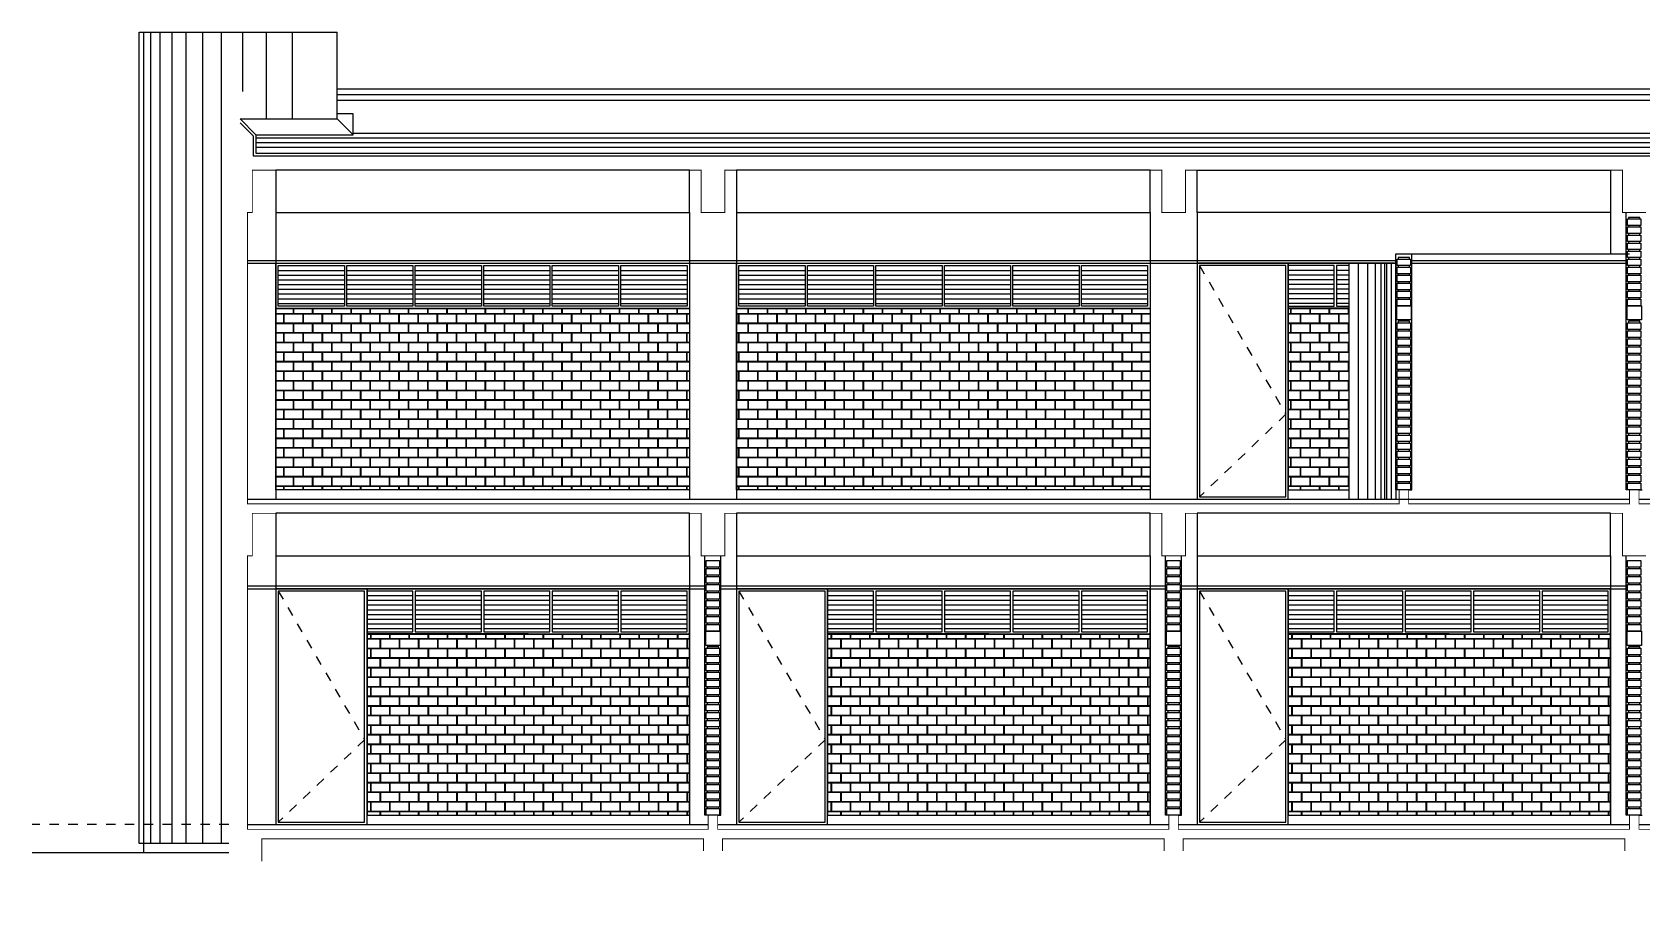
# Model space of a CAD drawing. Header units: millimetres. Extents: x 116 to 181, y 20 to 228.
# Drawn here: x 123.07 to 140.12, y 124.47 to 133.72 of the extents above; entities that cross this region are included whole.
import ezdxf

# ---------------------------------------------------------------- set-up
doc = ezdxf.new("R2010")
doc.units = ezdxf.units.MM
doc.header["$LTSCALE"] = 0.015
doc.header["$MEASUREMENT"] = 0
doc.linetypes.add('DASHED2', pattern=[9.525, 6.35, -3.175])
for name, color, linetype in [('CANCELERIA', 7, 'Continuous'), ('EJES', 7, 'Continuous'), ('ESTRUCTURA', 7, 'Continuous'), ('MURO_COMUN', 7, 'Continuous'), ('MURO_TABIQUE_EXT', 7, 'Continuous')]:
    doc.layers.add(name, color=color, linetype=linetype)
pattern_1 = [(0, (-84.26554, 13.79021), (0.1016, 0.1016), [0.1984375, -0.0047625]), (0, (-84.36714, 13.79497), (0.1016, 0.1016), [0.1984375, -0.0047625]), (90, (-84.26554, 13.79021), (-0.1016, 0.1016), [-0.1063625, 0.0968375]), (90, (-84.2703, 13.79021), (-0.1016, 0.1016), [-0.1063625, 0.0968375])]

msp = doc.modelspace()

# ---------------------------------------------------------------- hatches: boundary and pattern name
at = {"layer": 'MURO_TABIQUE_EXT', "linetype": 'Continuous'}
h = msp.add_hatch(dxfattribs=at)
h.set_pattern_fill('AR-B816C', color=30, scale=0.0005, style=0)
h.set_pattern_definition(pattern_1)
h.paths.add_polyline_path([(125.6527, 130.787), (125.6527, 128.867), (130.0327, 128.867), (130.0327, 130.787)])
h = msp.add_hatch(dxfattribs=at)
h.set_pattern_fill('AR-B816C', color=30, scale=0.0005, style=0)
h.set_pattern_definition([(0, (4.88, 13.79021), (0.1016, 0.1016), [0.1984375, -0.0047625]), (0, (4.7784, 13.79497), (0.1016, 0.1016), [0.1984375, -0.0047625]), (90, (4.88, 13.79021), (-0.1016, 0.1016), [-0.1063625, 0.0968375]), (90, (4.87524, 13.79021), (-0.1016, 0.1016), [-0.1063625, 0.0968375])])
h.paths.add_polyline_path([(130.5327, 130.787), (130.5327, 128.867), (134.9127, 128.867), (134.9127, 130.787)])
h = msp.add_hatch(dxfattribs=at)
h.set_pattern_fill('AR-B816C', color=30, scale=0.0005, style=0)
h.set_pattern_definition(pattern_1)
h.paths.add_polyline_path([(136.3777, 128.867), (137.0177, 128.867), (137.0177, 130.787), (136.3777, 130.787)])
h = msp.add_hatch(dxfattribs=at)
h.set_pattern_fill('AR-B816C', color=30, scale=0.0005, style=0)
h.set_pattern_definition([(180, (260.56534, 10.34021), (-0.1016, 0.1016), [0.1984375, -0.0047625]), (180, (260.66694, 10.34497), (-0.1016, 0.1016), [0.1984375, -0.0047625]), (90, (260.56534, 10.34021), (0.1016, 0.1016), [-0.1063625, 0.0968375]), (90, (260.5701, 10.34021), (0.1016, 0.1016), [-0.1063625, 0.0968375])])
h.paths.add_polyline_path([(126.6177, 127.337), (130.0327, 127.337), (130.0327, 125.417), (126.6177, 125.417)])
h = msp.add_hatch(dxfattribs=at)
h.set_pattern_fill('AR-B816C', color=30, scale=0.0005, style=0)
h.set_pattern_definition([(180, (265.44534, 10.34021), (-0.1016, 0.1016), [0.1984375, -0.0047625]), (180, (265.54694, 10.34497), (-0.1016, 0.1016), [0.1984375, -0.0047625]), (90, (265.44534, 10.34021), (0.1016, 0.1016), [-0.1063625, 0.0968375]), (90, (265.4501, 10.34021), (0.1016, 0.1016), [-0.1063625, 0.0968375])])
h.paths.add_polyline_path([(131.4977, 127.337), (134.9127, 127.337), (134.9127, 125.417), (131.4977, 125.417)])
h = msp.add_hatch(dxfattribs=at)
h.set_pattern_fill('AR-B816C', color=30, scale=0.0005, style=0)
h.set_pattern_definition([(180, (270.32534, 10.34021), (-0.1016, 0.1016), [0.1984375, -0.0047625]), (180, (270.42694, 10.34497), (-0.1016, 0.1016), [0.1984375, -0.0047625]), (90, (270.32534, 10.34021), (0.1016, 0.1016), [-0.1063625, 0.0968375]), (90, (270.3301, 10.34021), (0.1016, 0.1016), [-0.1063625, 0.0968375])])
h.paths.add_polyline_path([(136.3777, 127.337), (139.7927, 127.337), (139.7927, 125.417), (136.3777, 125.417)])

# ---------------------------------------------------------------- linework, layer by layer
at = {"color": 1, "linetype": 'Continuous'}
for p, q in [((124.2027, 125.117), (124.2027, 133.717)), ((124.2027, 133.717), (126.3027, 133.717)), ((124.2527, 125.117), (124.2527, 133.717)), ((124.3277, 125.117), (124.3277, 133.717)), ((124.4277, 125.117), (124.4277, 133.717)), ((124.5527, 125.117), (124.5527, 133.717)), ((124.7027, 125.117), (124.7027, 133.717)), ((124.8777, 125.117), (124.8777, 133.717)), ((125.0777, 125.117), (125.0777, 133.717)), ((125.3027, 133.087), (125.3027, 133.717)), ((125.5527, 132.797), (125.5527, 133.717)), ((125.8277, 132.797), (125.8277, 133.717)), ((126.3027, 132.797), (126.3027, 133.717)), ((126.3027, 133.117), (174.5227, 133.117)), ((126.3027, 133.057), (174.5227, 133.057)), ((126.3027, 132.997), (174.5227, 132.997)), ((126.4702, 132.8521), (126.3027, 132.8521)), ((126.4702, 132.6294), (126.4702, 132.8521)), ((125.2727, 132.797), (125.4402, 132.6294)), ((125.2727, 132.797), (125.6838, 132.797)), ((125.2727, 132.7545), (125.4102, 132.617)), ((125.3527, 132.797), (126.3027, 132.797)), ((126.3027, 132.797), (126.4702, 132.6294)), ((125.4102, 132.617), (125.4102, 132.405)), ((125.4402, 132.6294), (125.4402, 132.435)), ((125.4402, 132.6294), (126.4702, 132.6294)), ((125.4402, 132.597), (171.4527, 132.597)), ((125.4402, 132.597), (171.4527, 132.597)), ((125.4402, 132.547), (175.4027, 132.547)), ((125.4402, 132.497), (175.4027, 132.497)), ((126.4702, 132.647), (175.4027, 132.647)), ((125.4102, 132.405), (175.4327, 132.405)), ((125.4402, 132.435), (175.4027, 132.435)), ((137.5178, 131.367), (139.9927, 131.367)), ((125.3527, 131.297), (137.5178, 131.297)), ((125.3527, 131.267), (137.5178, 131.267)), ((137.6877, 131.297), (139.9578, 131.297)), ((137.6877, 131.267), (139.9578, 131.267)), ((125.3527, 128.767), (139.9927, 128.767)), ((140.0927, 128.767), (144.8727, 128.767)), ((125.3527, 127.847), (130.1978, 127.847)), ((125.3527, 127.817), (130.1978, 127.817)), ((125.3527, 127.817), (125.6527, 127.817)), ((130.3677, 127.847), (135.0778, 127.847)), ((130.3677, 127.817), (135.0778, 127.817)), ((135.2477, 127.847), (139.9578, 127.847)), ((135.2477, 127.817), (139.9578, 127.817)), ((125.1527, 125.117), (124.2027, 125.117)), ((124.2527, 125.017), (124.2527, 125.117))]:
    msp.add_line(p, q, dxfattribs=at)
at = {"color": 30, "linetype": 'Continuous'}
for p, q in [((137.1178, 131.267), (137.1178, 128.767)), ((137.2178, 131.267), (137.2178, 128.767)), ((137.2978, 131.267), (137.2978, 128.767)), ((137.3578, 131.267), (137.3578, 128.767)), ((137.3978, 131.267), (137.3978, 128.767)), ((137.4178, 131.267), (137.4178, 128.767))]:
    msp.add_line(p, q, dxfattribs=at)
at = {"color": 5, "linetype": 'Continuous'}
for p, q in [((137.4678, 131.267), (137.4678, 128.767)), ((137.5178, 131.267), (137.5178, 128.767))]:
    msp.add_line(p, q, dxfattribs=at)
at = {"color": 2, "linetype": 'Continuous'}
for p, q in [((137.5527, 128.867), (137.5178, 128.867)), ((137.6527, 128.867), (137.6877, 128.867)), ((139.9927, 128.867), (139.9578, 128.867)), ((140.0927, 128.867), (140.1277, 128.867)), ((130.2327, 125.417), (130.1978, 125.417)), ((130.3327, 125.417), (130.3677, 125.417)), ((135.1127, 125.417), (135.0778, 125.417)), ((135.2127, 125.417), (135.2477, 125.417)), ((139.9927, 125.417), (139.9578, 125.417)), ((140.0927, 125.417), (140.1277, 125.417))]:
    msp.add_line(p, q, dxfattribs=at)
at = {"color": 5, "linetype": 'Continuous'}
msp.add_lwpolyline([(137.5178, 131.267), (137.0177, 131.267), (137.0177, 128.767), (137.5527, 128.767)], dxfattribs=at)
at = {"color": 1, "linetype": 'Continuous'}
for points in [[(125.3527, 125.317), (130.2327, 125.317)], [(130.3327, 125.317), (135.1127, 125.317)], [(135.2127, 125.317), (139.9927, 125.317)], [(140.0927, 125.317), (143.0227, 125.317), (143.0227, 124.467), (144.9227, 124.467), (144.9227, 124.597), (146.8227, 124.597), (146.8227, 124.777), (148.7227, 124.777), (148.7227, 124.957), (150.6227, 124.957), (150.6227, 125.137), (152.5227, 125.137), (152.5227, 125.317), (154.6327, 125.317)]]:
    msp.add_lwpolyline(points, dxfattribs=at)
at = {"layer": 'CANCELERIA', "color": 9, "linetype": 'Continuous'}
for p, q in [((125.6777, 131.192), (126.3785, 131.192)), ((125.6777, 131.142), (126.3785, 131.142)), ((126.4035, 131.192), (127.1043, 131.192)), ((126.4035, 131.142), (127.1043, 131.142)), ((127.1293, 131.192), (127.8302, 131.192)), ((127.1293, 131.142), (127.8302, 131.142)), ((127.8552, 131.192), (128.556, 131.192)), ((127.8552, 131.142), (128.556, 131.142)), ((128.581, 131.192), (129.2818, 131.192)), ((128.581, 131.142), (129.2818, 131.142)), ((129.3068, 131.192), (130.0077, 131.192)), ((129.3068, 131.142), (130.0077, 131.142)), ((130.5577, 131.192), (131.2585, 131.192)), ((130.5577, 131.142), (131.2585, 131.142)), ((131.2835, 131.192), (131.9843, 131.192)), ((131.2835, 131.142), (131.9843, 131.142)), ((132.0093, 131.192), (132.7102, 131.192)), ((132.0093, 131.142), (132.7102, 131.142)), ((132.7352, 131.192), (133.436, 131.192)), ((132.7352, 131.142), (133.436, 131.142)), ((133.461, 131.192), (134.1618, 131.192)), ((133.461, 131.142), (134.1618, 131.142)), ((134.1868, 131.192), (134.8877, 131.192)), ((134.1868, 131.142), (134.8877, 131.142)), ((136.8643, 131.192), (136.3777, 131.192)), ((136.8643, 131.142), (136.3777, 131.142)), ((137.0177, 131.192), (136.8893, 131.192)), ((137.0177, 131.142), (136.8893, 131.142)), ((125.6777, 131.092), (126.3785, 131.092)), ((125.6777, 131.042), (126.3785, 131.042)), ((125.6777, 130.992), (126.3785, 130.992)), ((126.4035, 131.092), (127.1043, 131.092)), ((126.4035, 131.042), (127.1043, 131.042)), ((126.4035, 130.992), (127.1043, 130.992)), ((127.1293, 131.092), (127.8302, 131.092)), ((127.1293, 131.042), (127.8302, 131.042)), ((127.1293, 130.992), (127.8302, 130.992)), ((127.8552, 131.092), (128.556, 131.092)), ((127.8552, 131.042), (128.556, 131.042)), ((127.8552, 130.992), (128.556, 130.992)), ((128.581, 131.092), (129.2818, 131.092)), ((128.581, 131.042), (129.2818, 131.042)), ((128.581, 130.992), (129.2818, 130.992)), ((129.3068, 131.092), (130.0077, 131.092)), ((129.3068, 131.042), (130.0077, 131.042)), ((129.3068, 130.992), (130.0077, 130.992)), ((130.5577, 131.092), (131.2585, 131.092)), ((130.5577, 131.042), (131.2585, 131.042)), ((130.5577, 130.992), (131.2585, 130.992)), ((131.2835, 131.092), (131.9843, 131.092)), ((131.2835, 131.042), (131.9843, 131.042)), ((131.2835, 130.992), (131.9843, 130.992)), ((132.0093, 131.092), (132.7102, 131.092)), ((132.0093, 131.042), (132.7102, 131.042)), ((132.0093, 130.992), (132.7102, 130.992)), ((132.7352, 131.092), (133.436, 131.092)), ((132.7352, 131.042), (133.436, 131.042)), ((132.7352, 130.992), (133.436, 130.992)), ((133.461, 131.092), (134.1618, 131.092)), ((133.461, 131.042), (134.1618, 131.042)), ((133.461, 130.992), (134.1618, 130.992)), ((134.1868, 131.092), (134.8877, 131.092)), ((134.1868, 131.042), (134.8877, 131.042)), ((134.1868, 130.992), (134.8877, 130.992)), ((136.8643, 131.092), (136.3777, 131.092)), ((136.8643, 131.042), (136.3777, 131.042)), ((136.8643, 130.992), (136.3777, 130.992)), ((137.0177, 131.092), (136.8893, 131.092)), ((137.0177, 131.042), (136.8893, 131.042)), ((137.0177, 130.992), (136.8893, 130.992)), ((125.6777, 130.942), (126.3785, 130.942)), ((125.6777, 130.892), (126.3785, 130.892)), ((125.6777, 130.842), (126.3785, 130.842)), ((126.4035, 130.942), (127.1043, 130.942)), ((126.4035, 130.892), (127.1043, 130.892)), ((126.4035, 130.842), (127.1043, 130.842)), ((127.1293, 130.942), (127.8302, 130.942)), ((127.1293, 130.892), (127.8302, 130.892)), ((127.1293, 130.842), (127.8302, 130.842)), ((127.8552, 130.942), (128.556, 130.942)), ((127.8552, 130.892), (128.556, 130.892)), ((127.8552, 130.842), (128.556, 130.842)), ((128.581, 130.942), (129.2818, 130.942)), ((128.581, 130.892), (129.2818, 130.892)), ((128.581, 130.842), (129.2818, 130.842)), ((129.3068, 130.942), (130.0077, 130.942)), ((129.3068, 130.892), (130.0077, 130.892)), ((129.3068, 130.842), (130.0077, 130.842)), ((130.5577, 130.942), (131.2585, 130.942)), ((130.5577, 130.892), (131.2585, 130.892)), ((130.5577, 130.842), (131.2585, 130.842)), ((131.2835, 130.942), (131.9843, 130.942)), ((131.2835, 130.892), (131.9843, 130.892)), ((131.2835, 130.842), (131.9843, 130.842)), ((132.0093, 130.942), (132.7102, 130.942)), ((132.0093, 130.892), (132.7102, 130.892)), ((132.0093, 130.842), (132.7102, 130.842)), ((132.7352, 130.942), (133.436, 130.942)), ((132.7352, 130.892), (133.436, 130.892)), ((132.7352, 130.842), (133.436, 130.842)), ((133.461, 130.942), (134.1618, 130.942)), ((133.461, 130.892), (134.1618, 130.892)), ((133.461, 130.842), (134.1618, 130.842)), ((134.1868, 130.942), (134.8877, 130.942)), ((134.1868, 130.892), (134.8877, 130.892)), ((134.1868, 130.842), (134.8877, 130.842)), ((136.8643, 130.942), (136.3777, 130.942)), ((136.8643, 130.892), (136.3777, 130.892)), ((136.8643, 130.842), (136.3777, 130.842)), ((137.0177, 130.942), (136.8893, 130.942)), ((137.0177, 130.892), (136.8893, 130.892)), ((137.0177, 130.842), (136.8893, 130.842)), ((127.1043, 127.742), (126.6177, 127.742)), ((127.8302, 127.742), (127.1293, 127.742)), ((128.556, 127.742), (127.8552, 127.742)), ((129.2818, 127.742), (128.581, 127.742)), ((130.0077, 127.742), (129.3068, 127.742)), ((131.9843, 127.742), (131.4977, 127.742)), ((132.7102, 127.742), (132.0093, 127.742)), ((133.436, 127.742), (132.7352, 127.742)), ((134.1618, 127.742), (133.461, 127.742)), ((134.8877, 127.742), (134.1868, 127.742)), ((136.8643, 127.742), (136.3777, 127.742)), ((137.5902, 127.742), (136.8893, 127.742)), ((138.316, 127.742), (137.6152, 127.742)), ((139.0418, 127.742), (138.341, 127.742)), ((139.7677, 127.742), (139.0668, 127.742)), ((127.1043, 127.692), (126.6177, 127.692)), ((127.1043, 127.642), (126.6177, 127.642)), ((127.1043, 127.592), (126.6177, 127.592)), ((127.8302, 127.692), (127.1293, 127.692)), ((127.8302, 127.642), (127.1293, 127.642)), ((127.8302, 127.592), (127.1293, 127.592)), ((128.556, 127.692), (127.8552, 127.692)), ((128.556, 127.642), (127.8552, 127.642)), ((128.556, 127.592), (127.8552, 127.592)), ((129.2818, 127.692), (128.581, 127.692)), ((129.2818, 127.642), (128.581, 127.642)), ((129.2818, 127.592), (128.581, 127.592)), ((130.0077, 127.692), (129.3068, 127.692)), ((130.0077, 127.642), (129.3068, 127.642)), ((130.0077, 127.592), (129.3068, 127.592)), ((131.9843, 127.692), (131.4977, 127.692)), ((131.9843, 127.642), (131.4977, 127.642)), ((131.9843, 127.592), (131.4977, 127.592)), ((132.7102, 127.692), (132.0093, 127.692)), ((132.7102, 127.642), (132.0093, 127.642)), ((132.7102, 127.592), (132.0093, 127.592)), ((133.436, 127.692), (132.7352, 127.692)), ((133.436, 127.642), (132.7352, 127.642)), ((133.436, 127.592), (132.7352, 127.592)), ((134.1618, 127.692), (133.461, 127.692)), ((134.1618, 127.642), (133.461, 127.642)), ((134.1618, 127.592), (133.461, 127.592)), ((134.8877, 127.692), (134.1868, 127.692)), ((134.8877, 127.642), (134.1868, 127.642)), ((134.8877, 127.592), (134.1868, 127.592)), ((136.8643, 127.692), (136.3777, 127.692)), ((136.8643, 127.642), (136.3777, 127.642)), ((136.8643, 127.592), (136.3777, 127.592)), ((137.5902, 127.692), (136.8893, 127.692)), ((137.5902, 127.642), (136.8893, 127.642)), ((137.5902, 127.592), (136.8893, 127.592)), ((138.316, 127.692), (137.6152, 127.692)), ((138.316, 127.642), (137.6152, 127.642)), ((138.316, 127.592), (137.6152, 127.592)), ((139.0418, 127.692), (138.341, 127.692)), ((139.0418, 127.642), (138.341, 127.642)), ((139.0418, 127.592), (138.341, 127.592)), ((139.7677, 127.692), (139.0668, 127.692)), ((139.7677, 127.642), (139.0668, 127.642)), ((139.7677, 127.592), (139.0668, 127.592)), ((127.1043, 127.542), (126.6177, 127.542)), ((127.1043, 127.492), (126.6177, 127.492)), ((127.1043, 127.442), (126.6177, 127.442)), ((127.1043, 127.392), (126.6177, 127.392)), ((127.8302, 127.542), (127.1293, 127.542)), ((127.8302, 127.492), (127.1293, 127.492)), ((127.8302, 127.442), (127.1293, 127.442)), ((127.8302, 127.392), (127.1293, 127.392)), ((128.556, 127.542), (127.8552, 127.542)), ((128.556, 127.492), (127.8552, 127.492)), ((128.556, 127.442), (127.8552, 127.442)), ((128.556, 127.392), (127.8552, 127.392)), ((129.2818, 127.542), (128.581, 127.542)), ((129.2818, 127.492), (128.581, 127.492)), ((129.2818, 127.442), (128.581, 127.442)), ((129.2818, 127.392), (128.581, 127.392)), ((130.0077, 127.542), (129.3068, 127.542)), ((130.0077, 127.492), (129.3068, 127.492)), ((130.0077, 127.442), (129.3068, 127.442)), ((130.0077, 127.392), (129.3068, 127.392)), ((131.9843, 127.542), (131.4977, 127.542)), ((131.9843, 127.492), (131.4977, 127.492)), ((131.9843, 127.442), (131.4977, 127.442)), ((131.9843, 127.392), (131.4977, 127.392)), ((132.7102, 127.542), (132.0093, 127.542)), ((132.7102, 127.492), (132.0093, 127.492)), ((132.7102, 127.442), (132.0093, 127.442)), ((132.7102, 127.392), (132.0093, 127.392)), ((133.436, 127.542), (132.7352, 127.542)), ((133.436, 127.492), (132.7352, 127.492)), ((133.436, 127.442), (132.7352, 127.442)), ((133.436, 127.392), (132.7352, 127.392)), ((134.1618, 127.542), (133.461, 127.542)), ((134.1618, 127.492), (133.461, 127.492)), ((134.1618, 127.442), (133.461, 127.442)), ((134.1618, 127.392), (133.461, 127.392)), ((134.8877, 127.542), (134.1868, 127.542)), ((134.8877, 127.492), (134.1868, 127.492)), ((134.8877, 127.442), (134.1868, 127.442)), ((134.8877, 127.392), (134.1868, 127.392)), ((136.8643, 127.542), (136.3777, 127.542)), ((136.8643, 127.492), (136.3777, 127.492)), ((136.8643, 127.442), (136.3777, 127.442)), ((136.8643, 127.392), (136.3777, 127.392)), ((137.5902, 127.542), (136.8893, 127.542)), ((137.5902, 127.492), (136.8893, 127.492)), ((137.5902, 127.442), (136.8893, 127.442)), ((137.5902, 127.392), (136.8893, 127.392)), ((138.316, 127.542), (137.6152, 127.542)), ((138.316, 127.492), (137.6152, 127.492)), ((138.316, 127.442), (137.6152, 127.442)), ((138.316, 127.392), (137.6152, 127.392)), ((139.0418, 127.542), (138.341, 127.542)), ((139.0418, 127.492), (138.341, 127.492)), ((139.0418, 127.442), (138.341, 127.442)), ((139.0418, 127.392), (138.341, 127.392)), ((139.7677, 127.542), (139.0668, 127.542)), ((139.7677, 127.492), (139.0668, 127.492)), ((139.7677, 127.442), (139.0668, 127.442)), ((139.7677, 127.392), (139.0668, 127.392))]:
    msp.add_line(p, q, dxfattribs=at)
at = {"layer": 'CANCELERIA', "color": 8, "linetype": 'DASHED2'}
for p, q in [((135.4377, 131.242), (136.3527, 129.667)), ((136.3527, 129.667), (135.4377, 128.792)), ((125.6777, 127.792), (126.5927, 126.217)), ((130.5577, 127.792), (131.4727, 126.217)), ((135.4377, 127.792), (136.3527, 126.217)), ((126.5927, 126.217), (125.6777, 125.342)), ((131.4727, 126.217), (130.5577, 125.342)), ((136.3527, 126.217), (135.4377, 125.342))]:
    msp.add_line(p, q, dxfattribs=at)
at = {"layer": 'CANCELERIA', "color": 5}
for points in [[(125.6527, 131.267), (130.0327, 131.267), (130.0327, 130.787), (125.6527, 130.787)], [(125.6777, 131.242), (126.3785, 131.242), (126.3785, 130.812), (125.6777, 130.812)], [(126.4035, 131.242), (127.1043, 131.242), (127.1043, 130.812), (126.4035, 130.812)], [(127.1293, 131.242), (127.8302, 131.242), (127.8302, 130.812), (127.1293, 130.812)], [(127.8552, 131.242), (128.556, 131.242), (128.556, 130.812), (127.8552, 130.812)], [(128.581, 131.242), (129.2818, 131.242), (129.2818, 130.812), (128.581, 130.812)], [(129.3068, 131.242), (130.0077, 131.242), (130.0077, 130.812), (129.3068, 130.812)], [(130.5327, 131.267), (134.9127, 131.267), (134.9127, 130.787), (130.5327, 130.787)], [(130.5577, 131.242), (131.2585, 131.242), (131.2585, 130.812), (130.5577, 130.812)], [(131.2835, 131.242), (131.9843, 131.242), (131.9843, 130.812), (131.2835, 130.812)], [(132.0093, 131.242), (132.7102, 131.242), (132.7102, 130.812), (132.0093, 130.812)], [(132.7352, 131.242), (133.436, 131.242), (133.436, 130.812), (132.7352, 130.812)], [(133.461, 131.242), (134.1618, 131.242), (134.1618, 130.812), (133.461, 130.812)], [(134.1868, 131.242), (134.8877, 131.242), (134.8877, 130.812), (134.1868, 130.812)], [(136.8643, 131.242), (136.3777, 131.242), (136.3777, 130.812), (136.8643, 130.812)], [(130.0327, 127.817), (126.6177, 127.817), (126.6177, 127.337), (130.0327, 127.337)], [(127.1043, 127.792), (126.6177, 127.792), (126.6177, 127.362), (127.1043, 127.362)], [(127.8302, 127.792), (127.1293, 127.792), (127.1293, 127.362), (127.8302, 127.362)], [(128.556, 127.792), (127.8552, 127.792), (127.8552, 127.362), (128.556, 127.362)], [(129.2818, 127.792), (128.581, 127.792), (128.581, 127.362), (129.2818, 127.362)], [(130.0077, 127.792), (129.3068, 127.792), (129.3068, 127.362), (130.0077, 127.362)], [(134.9127, 127.817), (131.4977, 127.817), (131.4977, 127.337), (134.9127, 127.337)], [(131.9843, 127.792), (131.4977, 127.792), (131.4977, 127.362), (131.9843, 127.362)], [(132.7102, 127.792), (132.0093, 127.792), (132.0093, 127.362), (132.7102, 127.362)], [(133.436, 127.792), (132.7352, 127.792), (132.7352, 127.362), (133.436, 127.362)], [(134.1618, 127.792), (133.461, 127.792), (133.461, 127.362), (134.1618, 127.362)], [(134.8877, 127.792), (134.1868, 127.792), (134.1868, 127.362), (134.8877, 127.362)], [(139.7927, 127.817), (136.3777, 127.817), (136.3777, 127.337), (139.7927, 127.337)], [(136.8643, 127.792), (136.3777, 127.792), (136.3777, 127.362), (136.8643, 127.362)], [(137.5902, 127.792), (136.8893, 127.792), (136.8893, 127.362), (137.5902, 127.362)], [(138.316, 127.792), (137.6152, 127.792), (137.6152, 127.362), (138.316, 127.362)], [(139.0418, 127.792), (138.341, 127.792), (138.341, 127.362), (139.0418, 127.362)], [(139.7677, 127.792), (139.0668, 127.792), (139.0668, 127.362), (139.7677, 127.362)]]:
    msp.add_lwpolyline(points, close=True, dxfattribs=at)
at = {"layer": 'CANCELERIA', "color": 8, "linetype": 'Continuous'}
for points in [[(136.3777, 131.267), (135.4127, 131.267), (135.4127, 128.767), (136.3777, 128.767)], [(136.3527, 131.242), (135.4377, 131.242), (135.4377, 128.792), (136.3527, 128.792)], [(126.6177, 127.817), (125.6527, 127.817), (125.6527, 125.317), (126.6177, 125.317)], [(126.5927, 127.792), (125.6777, 127.792), (125.6777, 125.342), (126.5927, 125.342)], [(131.4977, 127.817), (130.5327, 127.817), (130.5327, 125.317), (131.4977, 125.317)], [(131.4727, 127.792), (130.5577, 127.792), (130.5577, 125.342), (131.4727, 125.342)], [(136.3777, 127.817), (135.4127, 127.817), (135.4127, 125.317), (136.3777, 125.317)], [(136.3527, 127.792), (135.4377, 127.792), (135.4377, 125.342), (136.3527, 125.342)]]:
    msp.add_lwpolyline(points, close=True, dxfattribs=at)
at = {"layer": 'CANCELERIA', "color": 5}
for points in [[(137.0177, 131.267), (136.3777, 131.267), (136.3777, 130.787), (137.0177, 130.787)], [(137.0177, 131.242), (136.8893, 131.242), (136.8893, 130.812), (137.0177, 130.812)]]:
    msp.add_lwpolyline(points, dxfattribs=at)
at = {"layer": 'EJES', "color": 3, "linetype": 'DASHED2'}
msp.add_line((125.1527, 125.317), (123.0708, 125.317), dxfattribs=at)
at = {"layer": 'EJES', "color": 2, "linetype": 'Continuous'}
msp.add_line((125.1527, 125.017), (123.0708, 125.017), dxfattribs=at)
at = {"layer": 'ESTRUCTURA', "color": 4}
for p, q in [((125.6527, 131.805), (125.6527, 128.767)), ((130.0327, 131.805), (130.0327, 128.767)), ((130.5327, 131.805), (130.5327, 128.767)), ((134.9127, 131.805), (134.9127, 128.767)), ((135.4127, 131.805), (135.4127, 128.767)), ((139.7927, 131.805), (139.7927, 131.367)), ((125.6527, 128.167), (125.6527, 125.317)), ((130.0327, 128.167), (130.0327, 125.317)), ((130.5327, 128.167), (130.5327, 125.317)), ((134.9127, 128.167), (134.9127, 125.317)), ((135.4127, 128.167), (135.4127, 125.317)), ((139.7927, 128.167), (139.7927, 125.317))]:
    msp.add_line(p, q, dxfattribs=at)
at = {"layer": 'ESTRUCTURA', "color": 3, "const_width": 0.01}
for points in [[(140.1677, 131.805), (139.9177, 131.805), (139.9177, 132.255), (135.2877, 132.255), (135.2877, 131.805), (135.0377, 131.805), (135.0377, 132.255), (130.4077, 132.255), (130.4077, 131.805), (130.1577, 131.805), (130.1577, 132.255), (125.4027, 132.255), (125.4027, 131.805), (125.3527, 131.805), (125.3527, 131.805), (125.3527, 128.717), (125.3527, 128.717), (130.2327, 128.717), (137.5527, 128.717), (137.5527, 128.867), (137.6527, 128.867), (137.6527, 128.717), (137.6527, 128.717), (139.9927, 128.717), (139.9927, 128.867), (140.0927, 128.867), (140.0927, 128.717), (144.8727, 128.717)], [(140.1677, 128.167), (139.9177, 128.167), (139.9177, 128.617), (135.2877, 128.617), (135.2877, 128.167), (135.0377, 128.167), (135.0377, 128.617), (130.4077, 128.617), (130.4077, 128.167), (130.1577, 128.167), (130.1577, 128.617), (125.4027, 128.617), (125.4027, 128.167), (125.3527, 128.167), (125.3527, 125.267), (125.3527, 125.267), (130.2327, 125.267), (130.2327, 125.417), (130.3327, 125.417), (130.3327, 125.267), (135.1127, 125.267), (135.1127, 125.417), (135.2127, 125.417), (135.2127, 125.267), (139.9927, 125.267), (139.9927, 125.417), (140.0927, 125.417), (140.0927, 125.267), (142.9727, 125.267)], [(125.5027, 124.9291), (125.5027, 125.167), (130.1827, 125.167), (130.1827, 125.0363)], [(130.3827, 125.0363), (130.3827, 125.167), (135.0627, 125.167), (135.0627, 125.0363)], [(135.2627, 125.0363), (135.2627, 125.167), (139.9427, 125.167), (139.9427, 125.0363)]]:
    msp.add_lwpolyline(points, dxfattribs=at)
at = {"layer": 'ESTRUCTURA', "color": 4}
for points in [[(125.6527, 131.805), (130.0327, 131.805), (130.0327, 132.255), (125.6527, 132.255)], [(130.5327, 131.805), (134.9127, 131.805), (134.9127, 132.255), (130.5327, 132.255)], [(139.7927, 131.805), (135.4127, 131.805), (135.4127, 132.255), (139.7927, 132.255)], [(125.6527, 128.167), (130.0327, 128.167), (130.0327, 128.617), (125.6527, 128.617)], [(130.5327, 128.167), (134.9127, 128.167), (134.9127, 128.617), (130.5327, 128.617)], [(135.4127, 128.167), (139.7927, 128.167), (139.7927, 128.617), (135.4127, 128.617)]]:
    msp.add_lwpolyline(points, close=True, dxfattribs=at)
at = {"layer": 'MURO_COMUN', "color": 1, "linetype": 'Continuous'}
for p, q in [((139.9578, 128.867), (139.9578, 131.805)), ((137.5178, 128.867), (137.5178, 131.367)), ((137.6877, 128.867), (137.6877, 131.367)), ((130.1978, 125.417), (130.1978, 128.167)), ((130.3677, 125.417), (130.3677, 128.167)), ((135.0778, 125.417), (135.0778, 128.167)), ((135.2477, 125.417), (135.2477, 128.167)), ((139.9578, 125.417), (139.9578, 128.167))]:
    msp.add_line(p, q, dxfattribs=at)
for points in [[(139.9719, 131.737), (140.1134, 131.737), (140.1134, 131.667), (139.9719, 131.667)], [(139.9719, 131.652), (140.1134, 131.652), (140.1134, 131.582), (139.9719, 131.582)], [(139.9819, 131.737), (140.1034, 131.737), (140.1034, 131.752), (139.9819, 131.752)], [(139.9819, 131.652), (140.1034, 131.652), (140.1034, 131.667), (139.9819, 131.667)], [(139.9719, 131.567), (140.1134, 131.567), (140.1134, 131.497), (139.9719, 131.497)], [(139.9719, 131.482), (140.1134, 131.482), (140.1134, 131.412), (139.9719, 131.412)], [(139.9819, 131.567), (140.1034, 131.567), (140.1034, 131.582), (139.9819, 131.582)], [(139.9819, 131.482), (140.1034, 131.482), (140.1034, 131.497), (139.9819, 131.497)], [(137.5319, 131.312), (137.6734, 131.312), (137.6734, 131.242), (137.5319, 131.242)], [(137.5419, 131.312), (137.6634, 131.312), (137.6634, 131.327), (137.5419, 131.327)], [(139.9719, 131.397), (140.1134, 131.397), (140.1134, 131.327), (139.9719, 131.327)], [(139.9719, 131.312), (140.1134, 131.312), (140.1134, 131.242), (139.9719, 131.242)], [(139.9819, 131.397), (140.1034, 131.397), (140.1034, 131.412), (139.9819, 131.412)], [(139.9819, 131.312), (140.1034, 131.312), (140.1034, 131.327), (139.9819, 131.327)], [(137.5319, 131.227), (137.6734, 131.227), (137.6734, 131.157), (137.5319, 131.157)], [(137.5319, 131.142), (137.6734, 131.142), (137.6734, 131.072), (137.5319, 131.072)], [(137.5419, 131.227), (137.6634, 131.227), (137.6634, 131.242), (137.5419, 131.242)], [(137.5419, 131.142), (137.6634, 131.142), (137.6634, 131.157), (137.5419, 131.157)], [(139.9719, 131.227), (140.1134, 131.227), (140.1134, 131.157), (139.9719, 131.157)], [(139.9719, 131.142), (140.1134, 131.142), (140.1134, 131.072), (139.9719, 131.072)], [(139.9819, 131.227), (140.1034, 131.227), (140.1034, 131.242), (139.9819, 131.242)], [(139.9819, 131.142), (140.1034, 131.142), (140.1034, 131.157), (139.9819, 131.157)], [(137.5319, 131.057), (137.6734, 131.057), (137.6734, 130.987), (137.5319, 130.987)], [(137.5319, 130.972), (137.6734, 130.972), (137.6734, 130.902), (137.5319, 130.902)], [(137.5419, 131.057), (137.6634, 131.057), (137.6634, 131.072), (137.5419, 131.072)], [(137.5419, 130.972), (137.6634, 130.972), (137.6634, 130.987), (137.5419, 130.987)], [(139.9719, 131.057), (140.1134, 131.057), (140.1134, 130.987), (139.9719, 130.987)], [(139.9719, 130.972), (140.1134, 130.972), (140.1134, 130.902), (139.9719, 130.902)], [(139.9819, 131.057), (140.1034, 131.057), (140.1034, 131.072), (139.9819, 131.072)], [(139.9819, 130.972), (140.1034, 130.972), (140.1034, 130.987), (139.9819, 130.987)], [(137.5277, 130.817), (137.6777, 130.817), (137.6777, 130.667), (137.5277, 130.667)], [(137.5319, 130.887), (137.6734, 130.887), (137.6734, 130.817), (137.5319, 130.817)], [(137.5419, 130.887), (137.6634, 130.887), (137.6634, 130.902), (137.5419, 130.902)], [(139.9677, 130.817), (140.1177, 130.817), (140.1177, 130.667), (139.9677, 130.667)], [(139.9719, 130.887), (140.1134, 130.887), (140.1134, 130.817), (139.9719, 130.817)], [(139.9819, 130.887), (140.1034, 130.887), (140.1034, 130.902), (139.9819, 130.902)], [(137.5319, 130.637), (137.6734, 130.637), (137.6734, 130.567), (137.5319, 130.567)], [(137.5419, 130.637), (137.6634, 130.637), (137.6634, 130.652), (137.5419, 130.652)], [(139.9719, 130.637), (140.1134, 130.637), (140.1134, 130.567), (139.9719, 130.567)], [(139.9819, 130.637), (140.1034, 130.637), (140.1034, 130.652), (139.9819, 130.652)], [(137.5319, 130.552), (137.6734, 130.552), (137.6734, 130.482), (137.5319, 130.482)], [(137.5319, 130.467), (137.6734, 130.467), (137.6734, 130.397), (137.5319, 130.397)], [(137.5419, 130.552), (137.6634, 130.552), (137.6634, 130.567), (137.5419, 130.567)], [(137.5419, 130.467), (137.6634, 130.467), (137.6634, 130.482), (137.5419, 130.482)], [(139.9719, 130.552), (140.1134, 130.552), (140.1134, 130.482), (139.9719, 130.482)], [(139.9719, 130.467), (140.1134, 130.467), (140.1134, 130.397), (139.9719, 130.397)], [(139.9819, 130.552), (140.1034, 130.552), (140.1034, 130.567), (139.9819, 130.567)], [(139.9819, 130.467), (140.1034, 130.467), (140.1034, 130.482), (139.9819, 130.482)], [(137.5319, 130.382), (137.6734, 130.382), (137.6734, 130.312), (137.5319, 130.312)], [(137.5319, 130.297), (137.6734, 130.297), (137.6734, 130.227), (137.5319, 130.227)], [(137.5419, 130.382), (137.6634, 130.382), (137.6634, 130.397), (137.5419, 130.397)], [(137.5419, 130.297), (137.6634, 130.297), (137.6634, 130.312), (137.5419, 130.312)], [(139.9719, 130.382), (140.1134, 130.382), (140.1134, 130.312), (139.9719, 130.312)], [(139.9719, 130.297), (140.1134, 130.297), (140.1134, 130.227), (139.9719, 130.227)], [(139.9819, 130.382), (140.1034, 130.382), (140.1034, 130.397), (139.9819, 130.397)], [(139.9819, 130.297), (140.1034, 130.297), (140.1034, 130.312), (139.9819, 130.312)], [(137.5319, 130.212), (137.6734, 130.212), (137.6734, 130.142), (137.5319, 130.142)], [(137.5319, 130.127), (137.6734, 130.127), (137.6734, 130.057), (137.5319, 130.057)], [(137.5419, 130.212), (137.6634, 130.212), (137.6634, 130.227), (137.5419, 130.227)], [(137.5419, 130.127), (137.6634, 130.127), (137.6634, 130.142), (137.5419, 130.142)], [(139.9719, 130.212), (140.1134, 130.212), (140.1134, 130.142), (139.9719, 130.142)], [(139.9719, 130.127), (140.1134, 130.127), (140.1134, 130.057), (139.9719, 130.057)], [(139.9819, 130.212), (140.1034, 130.212), (140.1034, 130.227), (139.9819, 130.227)], [(139.9819, 130.127), (140.1034, 130.127), (140.1034, 130.142), (139.9819, 130.142)], [(137.5319, 130.042), (137.6734, 130.042), (137.6734, 129.972), (137.5319, 129.972)], [(137.5319, 129.957), (137.6734, 129.957), (137.6734, 129.887), (137.5319, 129.887)], [(137.5419, 130.042), (137.6634, 130.042), (137.6634, 130.057), (137.5419, 130.057)], [(137.5419, 129.957), (137.6634, 129.957), (137.6634, 129.972), (137.5419, 129.972)], [(139.9719, 130.042), (140.1134, 130.042), (140.1134, 129.972), (139.9719, 129.972)], [(139.9719, 129.957), (140.1134, 129.957), (140.1134, 129.887), (139.9719, 129.887)], [(139.9819, 130.042), (140.1034, 130.042), (140.1034, 130.057), (139.9819, 130.057)], [(139.9819, 129.957), (140.1034, 129.957), (140.1034, 129.972), (139.9819, 129.972)], [(137.5319, 129.872), (137.6734, 129.872), (137.6734, 129.802), (137.5319, 129.802)], [(137.5319, 129.787), (137.6734, 129.787), (137.6734, 129.717), (137.5319, 129.717)], [(137.5419, 129.872), (137.6634, 129.872), (137.6634, 129.887), (137.5419, 129.887)], [(137.5419, 129.787), (137.6634, 129.787), (137.6634, 129.802), (137.5419, 129.802)], [(139.9719, 129.872), (140.1134, 129.872), (140.1134, 129.802), (139.9719, 129.802)], [(139.9719, 129.787), (140.1134, 129.787), (140.1134, 129.717), (139.9719, 129.717)], [(139.9819, 129.872), (140.1034, 129.872), (140.1034, 129.887), (139.9819, 129.887)], [(139.9819, 129.787), (140.1034, 129.787), (140.1034, 129.802), (139.9819, 129.802)], [(137.5319, 129.702), (137.6734, 129.702), (137.6734, 129.632), (137.5319, 129.632)], [(137.5319, 129.617), (137.6734, 129.617), (137.6734, 129.547), (137.5319, 129.547)], [(137.5419, 129.702), (137.6634, 129.702), (137.6634, 129.717), (137.5419, 129.717)], [(137.5419, 129.617), (137.6634, 129.617), (137.6634, 129.632), (137.5419, 129.632)], [(139.9719, 129.702), (140.1134, 129.702), (140.1134, 129.632), (139.9719, 129.632)], [(139.9719, 129.617), (140.1134, 129.617), (140.1134, 129.547), (139.9719, 129.547)], [(139.9819, 129.702), (140.1034, 129.702), (140.1034, 129.717), (139.9819, 129.717)], [(139.9819, 129.617), (140.1034, 129.617), (140.1034, 129.632), (139.9819, 129.632)], [(137.5319, 129.532), (137.6734, 129.532), (137.6734, 129.462), (137.5319, 129.462)], [(137.5319, 129.447), (137.6734, 129.447), (137.6734, 129.377), (137.5319, 129.377)], [(137.5419, 129.532), (137.6634, 129.532), (137.6634, 129.547), (137.5419, 129.547)], [(137.5419, 129.447), (137.6634, 129.447), (137.6634, 129.462), (137.5419, 129.462)], [(139.9719, 129.532), (140.1134, 129.532), (140.1134, 129.462), (139.9719, 129.462)], [(139.9719, 129.447), (140.1134, 129.447), (140.1134, 129.377), (139.9719, 129.377)], [(139.9819, 129.532), (140.1034, 129.532), (140.1034, 129.547), (139.9819, 129.547)], [(139.9819, 129.447), (140.1034, 129.447), (140.1034, 129.462), (139.9819, 129.462)], [(137.5319, 129.362), (137.6734, 129.362), (137.6734, 129.292), (137.5319, 129.292)], [(137.5319, 129.277), (137.6734, 129.277), (137.6734, 129.207), (137.5319, 129.207)], [(137.5419, 129.362), (137.6634, 129.362), (137.6634, 129.377), (137.5419, 129.377)], [(137.5419, 129.277), (137.6634, 129.277), (137.6634, 129.292), (137.5419, 129.292)], [(139.9719, 129.362), (140.1134, 129.362), (140.1134, 129.292), (139.9719, 129.292)], [(139.9719, 129.277), (140.1134, 129.277), (140.1134, 129.207), (139.9719, 129.207)], [(139.9819, 129.362), (140.1034, 129.362), (140.1034, 129.377), (139.9819, 129.377)], [(139.9819, 129.277), (140.1034, 129.277), (140.1034, 129.292), (139.9819, 129.292)], [(137.5319, 129.192), (137.6734, 129.192), (137.6734, 129.122), (137.5319, 129.122)], [(137.5319, 129.107), (137.6734, 129.107), (137.6734, 129.037), (137.5319, 129.037)], [(137.5419, 129.192), (137.6634, 129.192), (137.6634, 129.207), (137.5419, 129.207)], [(137.5419, 129.107), (137.6634, 129.107), (137.6634, 129.122), (137.5419, 129.122)], [(139.9719, 129.192), (140.1134, 129.192), (140.1134, 129.122), (139.9719, 129.122)], [(139.9719, 129.107), (140.1134, 129.107), (140.1134, 129.037), (139.9719, 129.037)], [(139.9819, 129.192), (140.1034, 129.192), (140.1034, 129.207), (139.9819, 129.207)], [(139.9819, 129.107), (140.1034, 129.107), (140.1034, 129.122), (139.9819, 129.122)], [(137.5319, 129.022), (137.6734, 129.022), (137.6734, 128.952), (137.5319, 128.952)], [(137.5319, 128.937), (137.6734, 128.937), (137.6734, 128.867), (137.5319, 128.867)], [(137.5419, 129.022), (137.6634, 129.022), (137.6634, 129.037), (137.5419, 129.037)], [(137.5419, 128.937), (137.6634, 128.937), (137.6634, 128.952), (137.5419, 128.952)], [(139.9719, 129.022), (140.1134, 129.022), (140.1134, 128.952), (139.9719, 128.952)], [(139.9719, 128.937), (140.1134, 128.937), (140.1134, 128.867), (139.9719, 128.867)], [(139.9819, 129.022), (140.1034, 129.022), (140.1034, 129.037), (139.9819, 129.037)], [(139.9819, 128.937), (140.1034, 128.937), (140.1034, 128.952), (139.9819, 128.952)], [(130.2119, 128.117), (130.3534, 128.117), (130.3534, 128.047), (130.2119, 128.047)], [(135.0919, 128.117), (135.2334, 128.117), (135.2334, 128.047), (135.0919, 128.047)], [(139.9719, 128.117), (140.1134, 128.117), (140.1134, 128.047), (139.9719, 128.047)], [(130.2119, 128.032), (130.3534, 128.032), (130.3534, 127.962), (130.2119, 127.962)], [(130.2119, 127.947), (130.3534, 127.947), (130.3534, 127.877), (130.2119, 127.877)], [(130.2219, 128.032), (130.3434, 128.032), (130.3434, 128.047), (130.2219, 128.047)], [(130.2219, 127.947), (130.3434, 127.947), (130.3434, 127.962), (130.2219, 127.962)], [(135.0919, 128.032), (135.2334, 128.032), (135.2334, 127.962), (135.0919, 127.962)], [(135.0919, 127.947), (135.2334, 127.947), (135.2334, 127.877), (135.0919, 127.877)], [(135.1019, 128.032), (135.2234, 128.032), (135.2234, 128.047), (135.1019, 128.047)], [(135.1019, 127.947), (135.2234, 127.947), (135.2234, 127.962), (135.1019, 127.962)], [(139.9719, 128.032), (140.1134, 128.032), (140.1134, 127.962), (139.9719, 127.962)], [(139.9719, 127.947), (140.1134, 127.947), (140.1134, 127.877), (139.9719, 127.877)], [(139.9819, 128.032), (140.1034, 128.032), (140.1034, 128.047), (139.9819, 128.047)], [(139.9819, 127.947), (140.1034, 127.947), (140.1034, 127.962), (139.9819, 127.962)], [(130.2119, 127.862), (130.3534, 127.862), (130.3534, 127.792), (130.2119, 127.792)], [(130.2119, 127.777), (130.3534, 127.777), (130.3534, 127.707), (130.2119, 127.707)], [(130.2219, 127.862), (130.3434, 127.862), (130.3434, 127.877), (130.2219, 127.877)], [(130.2219, 127.777), (130.3434, 127.777), (130.3434, 127.792), (130.2219, 127.792)], [(135.0919, 127.862), (135.2334, 127.862), (135.2334, 127.792), (135.0919, 127.792)], [(135.0919, 127.777), (135.2334, 127.777), (135.2334, 127.707), (135.0919, 127.707)], [(135.1019, 127.862), (135.2234, 127.862), (135.2234, 127.877), (135.1019, 127.877)], [(135.1019, 127.777), (135.2234, 127.777), (135.2234, 127.792), (135.1019, 127.792)], [(139.9719, 127.862), (140.1134, 127.862), (140.1134, 127.792), (139.9719, 127.792)], [(139.9719, 127.777), (140.1134, 127.777), (140.1134, 127.707), (139.9719, 127.707)], [(139.9819, 127.862), (140.1034, 127.862), (140.1034, 127.877), (139.9819, 127.877)], [(139.9819, 127.777), (140.1034, 127.777), (140.1034, 127.792), (139.9819, 127.792)], [(130.2119, 127.692), (130.3534, 127.692), (130.3534, 127.622), (130.2119, 127.622)], [(130.2119, 127.607), (130.3534, 127.607), (130.3534, 127.537), (130.2119, 127.537)], [(130.2219, 127.692), (130.3434, 127.692), (130.3434, 127.707), (130.2219, 127.707)], [(130.2219, 127.607), (130.3434, 127.607), (130.3434, 127.622), (130.2219, 127.622)], [(135.0919, 127.692), (135.2334, 127.692), (135.2334, 127.622), (135.0919, 127.622)], [(135.0919, 127.607), (135.2334, 127.607), (135.2334, 127.537), (135.0919, 127.537)], [(135.1019, 127.692), (135.2234, 127.692), (135.2234, 127.707), (135.1019, 127.707)], [(135.1019, 127.607), (135.2234, 127.607), (135.2234, 127.622), (135.1019, 127.622)], [(139.9719, 127.692), (140.1134, 127.692), (140.1134, 127.622), (139.9719, 127.622)], [(139.9719, 127.607), (140.1134, 127.607), (140.1134, 127.537), (139.9719, 127.537)], [(139.9819, 127.692), (140.1034, 127.692), (140.1034, 127.707), (139.9819, 127.707)], [(139.9819, 127.607), (140.1034, 127.607), (140.1034, 127.622), (139.9819, 127.622)], [(130.2119, 127.522), (130.3534, 127.522), (130.3534, 127.452), (130.2119, 127.452)], [(130.2119, 127.437), (130.3534, 127.437), (130.3534, 127.367), (130.2119, 127.367)], [(130.2219, 127.522), (130.3434, 127.522), (130.3434, 127.537), (130.2219, 127.537)], [(130.2219, 127.437), (130.3434, 127.437), (130.3434, 127.452), (130.2219, 127.452)], [(135.0919, 127.522), (135.2334, 127.522), (135.2334, 127.452), (135.0919, 127.452)], [(135.0919, 127.437), (135.2334, 127.437), (135.2334, 127.367), (135.0919, 127.367)], [(135.1019, 127.522), (135.2234, 127.522), (135.2234, 127.537), (135.1019, 127.537)], [(135.1019, 127.437), (135.2234, 127.437), (135.2234, 127.452), (135.1019, 127.452)], [(139.9719, 127.522), (140.1134, 127.522), (140.1134, 127.452), (139.9719, 127.452)], [(139.9719, 127.437), (140.1134, 127.437), (140.1134, 127.367), (139.9719, 127.367)], [(139.9819, 127.522), (140.1034, 127.522), (140.1034, 127.537), (139.9819, 127.537)], [(139.9819, 127.437), (140.1034, 127.437), (140.1034, 127.452), (139.9819, 127.452)], [(130.2077, 127.367), (130.3577, 127.367), (130.3577, 127.217), (130.2077, 127.217)], [(135.0877, 127.367), (135.2377, 127.367), (135.2377, 127.217), (135.0877, 127.217)], [(139.9677, 127.367), (140.1177, 127.367), (140.1177, 127.217), (139.9677, 127.217)], [(130.2119, 127.187), (130.3534, 127.187), (130.3534, 127.117), (130.2119, 127.117)], [(130.2119, 127.102), (130.3534, 127.102), (130.3534, 127.032), (130.2119, 127.032)], [(130.2219, 127.187), (130.3434, 127.187), (130.3434, 127.202), (130.2219, 127.202)], [(130.2219, 127.102), (130.3434, 127.102), (130.3434, 127.117), (130.2219, 127.117)], [(135.0919, 127.187), (135.2334, 127.187), (135.2334, 127.117), (135.0919, 127.117)], [(135.0919, 127.102), (135.2334, 127.102), (135.2334, 127.032), (135.0919, 127.032)], [(135.1019, 127.187), (135.2234, 127.187), (135.2234, 127.202), (135.1019, 127.202)], [(135.1019, 127.102), (135.2234, 127.102), (135.2234, 127.117), (135.1019, 127.117)], [(139.9719, 127.187), (140.1134, 127.187), (140.1134, 127.117), (139.9719, 127.117)], [(139.9719, 127.102), (140.1134, 127.102), (140.1134, 127.032), (139.9719, 127.032)], [(139.9819, 127.187), (140.1034, 127.187), (140.1034, 127.202), (139.9819, 127.202)], [(139.9819, 127.102), (140.1034, 127.102), (140.1034, 127.117), (139.9819, 127.117)], [(130.2119, 127.017), (130.3534, 127.017), (130.3534, 126.947), (130.2119, 126.947)], [(130.2119, 126.932), (130.3534, 126.932), (130.3534, 126.862), (130.2119, 126.862)], [(130.2219, 127.017), (130.3434, 127.017), (130.3434, 127.032), (130.2219, 127.032)], [(130.2219, 126.932), (130.3434, 126.932), (130.3434, 126.947), (130.2219, 126.947)], [(135.0919, 127.017), (135.2334, 127.017), (135.2334, 126.947), (135.0919, 126.947)], [(135.0919, 126.932), (135.2334, 126.932), (135.2334, 126.862), (135.0919, 126.862)], [(135.1019, 127.017), (135.2234, 127.017), (135.2234, 127.032), (135.1019, 127.032)], [(135.1019, 126.932), (135.2234, 126.932), (135.2234, 126.947), (135.1019, 126.947)], [(139.9719, 127.017), (140.1134, 127.017), (140.1134, 126.947), (139.9719, 126.947)], [(139.9719, 126.932), (140.1134, 126.932), (140.1134, 126.862), (139.9719, 126.862)], [(139.9819, 127.017), (140.1034, 127.017), (140.1034, 127.032), (139.9819, 127.032)], [(139.9819, 126.932), (140.1034, 126.932), (140.1034, 126.947), (139.9819, 126.947)], [(130.2119, 126.847), (130.3534, 126.847), (130.3534, 126.777), (130.2119, 126.777)], [(130.2119, 126.762), (130.3534, 126.762), (130.3534, 126.692), (130.2119, 126.692)], [(130.2219, 126.847), (130.3434, 126.847), (130.3434, 126.862), (130.2219, 126.862)], [(130.2219, 126.762), (130.3434, 126.762), (130.3434, 126.777), (130.2219, 126.777)], [(135.0919, 126.847), (135.2334, 126.847), (135.2334, 126.777), (135.0919, 126.777)], [(135.0919, 126.762), (135.2334, 126.762), (135.2334, 126.692), (135.0919, 126.692)], [(135.1019, 126.847), (135.2234, 126.847), (135.2234, 126.862), (135.1019, 126.862)], [(135.1019, 126.762), (135.2234, 126.762), (135.2234, 126.777), (135.1019, 126.777)], [(139.9719, 126.847), (140.1134, 126.847), (140.1134, 126.777), (139.9719, 126.777)], [(139.9719, 126.762), (140.1134, 126.762), (140.1134, 126.692), (139.9719, 126.692)], [(139.9819, 126.847), (140.1034, 126.847), (140.1034, 126.862), (139.9819, 126.862)], [(139.9819, 126.762), (140.1034, 126.762), (140.1034, 126.777), (139.9819, 126.777)], [(130.2119, 126.677), (130.3534, 126.677), (130.3534, 126.607), (130.2119, 126.607)], [(130.2119, 126.592), (130.3534, 126.592), (130.3534, 126.522), (130.2119, 126.522)], [(130.2219, 126.677), (130.3434, 126.677), (130.3434, 126.692), (130.2219, 126.692)], [(130.2219, 126.592), (130.3434, 126.592), (130.3434, 126.607), (130.2219, 126.607)], [(135.0919, 126.677), (135.2334, 126.677), (135.2334, 126.607), (135.0919, 126.607)], [(135.0919, 126.592), (135.2334, 126.592), (135.2334, 126.522), (135.0919, 126.522)], [(135.1019, 126.677), (135.2234, 126.677), (135.2234, 126.692), (135.1019, 126.692)], [(135.1019, 126.592), (135.2234, 126.592), (135.2234, 126.607), (135.1019, 126.607)], [(139.9719, 126.677), (140.1134, 126.677), (140.1134, 126.607), (139.9719, 126.607)], [(139.9719, 126.592), (140.1134, 126.592), (140.1134, 126.522), (139.9719, 126.522)], [(139.9819, 126.677), (140.1034, 126.677), (140.1034, 126.692), (139.9819, 126.692)], [(139.9819, 126.592), (140.1034, 126.592), (140.1034, 126.607), (139.9819, 126.607)], [(130.2119, 126.507), (130.3534, 126.507), (130.3534, 126.437), (130.2119, 126.437)], [(130.2119, 126.422), (130.3534, 126.422), (130.3534, 126.352), (130.2119, 126.352)], [(130.2219, 126.507), (130.3434, 126.507), (130.3434, 126.522), (130.2219, 126.522)], [(130.2219, 126.422), (130.3434, 126.422), (130.3434, 126.437), (130.2219, 126.437)], [(135.0919, 126.507), (135.2334, 126.507), (135.2334, 126.437), (135.0919, 126.437)], [(135.0919, 126.422), (135.2334, 126.422), (135.2334, 126.352), (135.0919, 126.352)], [(135.1019, 126.507), (135.2234, 126.507), (135.2234, 126.522), (135.1019, 126.522)], [(135.1019, 126.422), (135.2234, 126.422), (135.2234, 126.437), (135.1019, 126.437)], [(139.9719, 126.507), (140.1134, 126.507), (140.1134, 126.437), (139.9719, 126.437)], [(139.9719, 126.422), (140.1134, 126.422), (140.1134, 126.352), (139.9719, 126.352)], [(139.9819, 126.507), (140.1034, 126.507), (140.1034, 126.522), (139.9819, 126.522)], [(139.9819, 126.422), (140.1034, 126.422), (140.1034, 126.437), (139.9819, 126.437)], [(130.2119, 126.337), (130.3534, 126.337), (130.3534, 126.267), (130.2119, 126.267)], [(130.2119, 126.252), (130.3534, 126.252), (130.3534, 126.182), (130.2119, 126.182)], [(130.2219, 126.337), (130.3434, 126.337), (130.3434, 126.352), (130.2219, 126.352)], [(130.2219, 126.252), (130.3434, 126.252), (130.3434, 126.267), (130.2219, 126.267)], [(135.0919, 126.337), (135.2334, 126.337), (135.2334, 126.267), (135.0919, 126.267)], [(135.0919, 126.252), (135.2334, 126.252), (135.2334, 126.182), (135.0919, 126.182)], [(135.1019, 126.337), (135.2234, 126.337), (135.2234, 126.352), (135.1019, 126.352)], [(135.1019, 126.252), (135.2234, 126.252), (135.2234, 126.267), (135.1019, 126.267)], [(139.9719, 126.337), (140.1134, 126.337), (140.1134, 126.267), (139.9719, 126.267)], [(139.9719, 126.252), (140.1134, 126.252), (140.1134, 126.182), (139.9719, 126.182)], [(139.9819, 126.337), (140.1034, 126.337), (140.1034, 126.352), (139.9819, 126.352)], [(139.9819, 126.252), (140.1034, 126.252), (140.1034, 126.267), (139.9819, 126.267)], [(130.2119, 126.167), (130.3534, 126.167), (130.3534, 126.097), (130.2119, 126.097)], [(130.2119, 126.082), (130.3534, 126.082), (130.3534, 126.012), (130.2119, 126.012)], [(130.2219, 126.167), (130.3434, 126.167), (130.3434, 126.182), (130.2219, 126.182)], [(130.2219, 126.082), (130.3434, 126.082), (130.3434, 126.097), (130.2219, 126.097)], [(135.0919, 126.167), (135.2334, 126.167), (135.2334, 126.097), (135.0919, 126.097)], [(135.0919, 126.082), (135.2334, 126.082), (135.2334, 126.012), (135.0919, 126.012)], [(135.1019, 126.167), (135.2234, 126.167), (135.2234, 126.182), (135.1019, 126.182)], [(135.1019, 126.082), (135.2234, 126.082), (135.2234, 126.097), (135.1019, 126.097)], [(139.9719, 126.167), (140.1134, 126.167), (140.1134, 126.097), (139.9719, 126.097)], [(139.9719, 126.082), (140.1134, 126.082), (140.1134, 126.012), (139.9719, 126.012)], [(139.9819, 126.167), (140.1034, 126.167), (140.1034, 126.182), (139.9819, 126.182)], [(139.9819, 126.082), (140.1034, 126.082), (140.1034, 126.097), (139.9819, 126.097)], [(130.2119, 125.997), (130.3534, 125.997), (130.3534, 125.927), (130.2119, 125.927)], [(130.2119, 125.912), (130.3534, 125.912), (130.3534, 125.842), (130.2119, 125.842)], [(130.2219, 125.997), (130.3434, 125.997), (130.3434, 126.012), (130.2219, 126.012)], [(130.2219, 125.912), (130.3434, 125.912), (130.3434, 125.927), (130.2219, 125.927)], [(135.0919, 125.997), (135.2334, 125.997), (135.2334, 125.927), (135.0919, 125.927)], [(135.0919, 125.912), (135.2334, 125.912), (135.2334, 125.842), (135.0919, 125.842)], [(135.1019, 125.997), (135.2234, 125.997), (135.2234, 126.012), (135.1019, 126.012)], [(135.1019, 125.912), (135.2234, 125.912), (135.2234, 125.927), (135.1019, 125.927)], [(139.9719, 125.997), (140.1134, 125.997), (140.1134, 125.927), (139.9719, 125.927)], [(139.9719, 125.912), (140.1134, 125.912), (140.1134, 125.842), (139.9719, 125.842)], [(139.9819, 125.997), (140.1034, 125.997), (140.1034, 126.012), (139.9819, 126.012)], [(139.9819, 125.912), (140.1034, 125.912), (140.1034, 125.927), (139.9819, 125.927)], [(130.2119, 125.827), (130.3534, 125.827), (130.3534, 125.757), (130.2119, 125.757)], [(130.2119, 125.742), (130.3534, 125.742), (130.3534, 125.672), (130.2119, 125.672)], [(130.2219, 125.827), (130.3434, 125.827), (130.3434, 125.842), (130.2219, 125.842)], [(130.2219, 125.742), (130.3434, 125.742), (130.3434, 125.757), (130.2219, 125.757)], [(135.0919, 125.827), (135.2334, 125.827), (135.2334, 125.757), (135.0919, 125.757)], [(135.0919, 125.742), (135.2334, 125.742), (135.2334, 125.672), (135.0919, 125.672)], [(135.1019, 125.827), (135.2234, 125.827), (135.2234, 125.842), (135.1019, 125.842)], [(135.1019, 125.742), (135.2234, 125.742), (135.2234, 125.757), (135.1019, 125.757)], [(139.9719, 125.827), (140.1134, 125.827), (140.1134, 125.757), (139.9719, 125.757)], [(139.9719, 125.742), (140.1134, 125.742), (140.1134, 125.672), (139.9719, 125.672)], [(139.9819, 125.827), (140.1034, 125.827), (140.1034, 125.842), (139.9819, 125.842)], [(139.9819, 125.742), (140.1034, 125.742), (140.1034, 125.757), (139.9819, 125.757)], [(130.2119, 125.657), (130.3534, 125.657), (130.3534, 125.587), (130.2119, 125.587)], [(130.2119, 125.572), (130.3534, 125.572), (130.3534, 125.502), (130.2119, 125.502)], [(130.2219, 125.657), (130.3434, 125.657), (130.3434, 125.672), (130.2219, 125.672)], [(130.2219, 125.572), (130.3434, 125.572), (130.3434, 125.587), (130.2219, 125.587)], [(130.2219, 125.487), (130.3434, 125.487), (130.3434, 125.502), (130.2219, 125.502)], [(135.0919, 125.657), (135.2334, 125.657), (135.2334, 125.587), (135.0919, 125.587)], [(135.0919, 125.572), (135.2334, 125.572), (135.2334, 125.502), (135.0919, 125.502)], [(135.1019, 125.657), (135.2234, 125.657), (135.2234, 125.672), (135.1019, 125.672)], [(135.1019, 125.572), (135.2234, 125.572), (135.2234, 125.587), (135.1019, 125.587)], [(135.1019, 125.487), (135.2234, 125.487), (135.2234, 125.502), (135.1019, 125.502)], [(139.9719, 125.657), (140.1134, 125.657), (140.1134, 125.587), (139.9719, 125.587)], [(139.9719, 125.572), (140.1134, 125.572), (140.1134, 125.502), (139.9719, 125.502)], [(139.9819, 125.657), (140.1034, 125.657), (140.1034, 125.672), (139.9819, 125.672)], [(139.9819, 125.572), (140.1034, 125.572), (140.1034, 125.587), (139.9819, 125.587)], [(139.9819, 125.487), (140.1034, 125.487), (140.1034, 125.502), (139.9819, 125.502)], [(130.2119, 125.487), (130.3534, 125.487), (130.3534, 125.417), (130.2119, 125.417)], [(135.0919, 125.487), (135.2334, 125.487), (135.2334, 125.417), (135.0919, 125.417)], [(139.9719, 125.487), (140.1134, 125.487), (140.1134, 125.417), (139.9719, 125.417)]]:
    msp.add_lwpolyline(points, close=True, dxfattribs=at)
at = {"layer": 'MURO_TABIQUE_EXT', "color": 30, "linetype": 'Continuous'}
msp.add_lwpolyline([(137.0177, 130.7907), (136.3777, 130.7915), (136.3777, 128.867), (137.0177, 128.867)], dxfattribs=at)
for points in [[(125.6527, 130.787), (130.0327, 130.787), (130.0327, 128.867), (125.6527, 128.867)], [(130.5327, 130.787), (134.9127, 130.787), (134.9127, 128.867), (130.5327, 128.867)], [(130.0327, 127.337), (126.6177, 127.3415), (126.6177, 125.417), (130.0327, 125.417)], [(134.9127, 127.337), (131.4977, 127.3415), (131.4977, 125.417), (134.9127, 125.417)], [(139.7927, 127.337), (136.3777, 127.3415), (136.3777, 125.417), (139.7927, 125.417)]]:
    msp.add_lwpolyline(points, close=True, dxfattribs=at)

doc.saveas('drawing.dxf')
